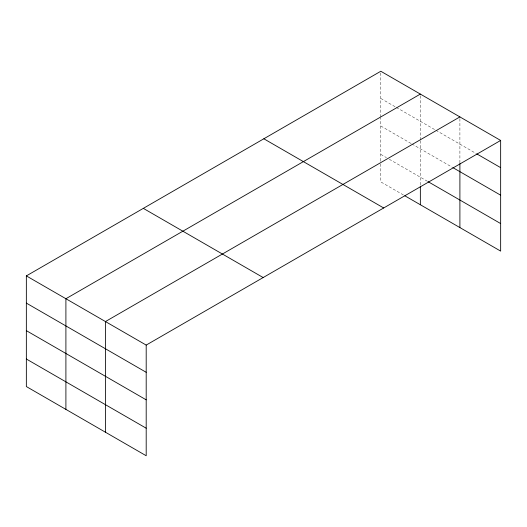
<?xml version="1.0" encoding="UTF-8"?>
<svg xmlns="http://www.w3.org/2000/svg" width="527" height="527" viewBox="0 0 527 527"><rect width="100%" height="100%" fill="white"/><g stroke="black" fill="none" stroke-linecap="round" stroke-linejoin="round"><path stroke-width="0.4" stroke-dasharray="2.63 1.98" d="M380.804 160.854L380.804 117.903M380.804 117.093L380.804 71.25M420.355 140.735L420.355 185.306M420.355 139.925L420.355 94.083M459.9 162.757L459.9 116.922M380.804 98.463L395.639 107.027M396.344 107.436L435.183 129.859M435.888 130.268L476.059 153.456M380.804 125.999L411.172 143.535M411.877 143.943L452.133 167.184M380.804 154.371L386.456 157.639M389.282 159.266L427.417 181.288M403.405 194.964L380.804 181.914L380.804 161.664"/><path stroke-width="0.79" d="M500.65 140.445L380.804 71.25L26.35 275.898L26.35 386.554L146.196 455.75L146.196 345.086L500.65 140.445L500.65 251.102L404.815 195.774M459.9 163.568L459.9 227.578M420.355 94.083L65.901 298.73L65.901 409.387M459.9 116.922L105.446 321.562L105.446 432.226M476.764 153.864L500.65 167.652M452.838 167.593L500.65 195.194M428.122 181.69L500.65 223.567M263.836 138.785L383.682 207.974M143.318 208.363L263.164 277.558M26.35 275.898L146.196 345.086M26.35 303.104L146.196 372.299M26.35 330.646L146.196 399.835M26.35 359.019L146.196 428.207M420.355 186.117L420.355 204.746"/></g></svg>
